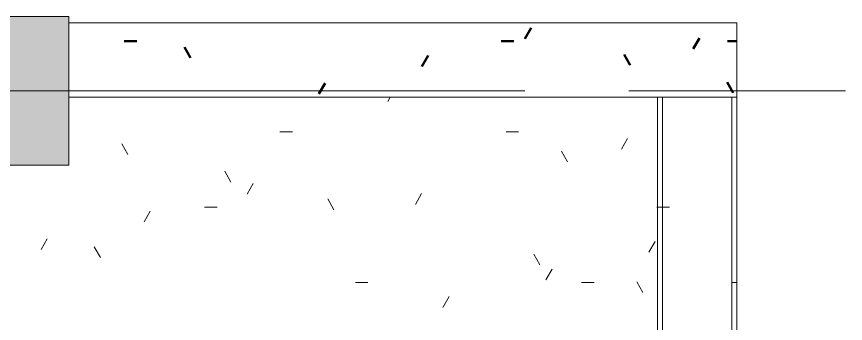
# Model space of a CAD drawing. Header units: millimetres. Extents: x -76261 to 649593, y -304265 to 60256.
# Drawn here: x 32789 to 36139, y -7540 to -6300 of the extents above; entities that cross this region are included whole.
import ezdxf

# ---------------------------------------------------------------- set-up
doc = ezdxf.new("R2010")
doc.units = ezdxf.units.MM
doc.header["$LTSCALE"] = 2000
doc.header["$MEASUREMENT"] = 0
doc.linetypes.add('Centre', pattern=[6.9, 4, -0.7, 1.5, -0.7])
doc.layers.get('0').update_dxf_attribs({"linetype": 'CONTINUOUS'})
for name, color, linetype, lineweight in [('A-GENM', 8, 'CONTINUOUS', 15), ('A-WALL', 8, 'CONTINUOUS', 15), ('A-WALL-PATT', 8, 'CONTINUOUS', 50), ('S-GRID', 14, 'CONTINUOUS', 15), ('S-STRS', 8, 'CONTINUOUS', 15)]:
    doc.layers.add(name, color=color, linetype=linetype, lineweight=lineweight)
pattern_1 = [(0, (87192.53, 42001.64), (1219.2, 304.8), [50.292, -864.108, 50.292, -864.108, -4876.8]), (0, (87192.53, 42001.64), (1219.2, 304.8), [-1828.8, 50.292, -1778.508, 50.292, -864.108, -2133.6]), (0, (87192.53, 42001.64), (1219.2, 304.8), [-4572, 50.292, -559.308, 50.292, -1473.708]), (120, (87649.73, 42154.04), (-873.5645, 903.4582), [50.292, -864.108, 50.292, -864.108, -4876.8]), (120, (87649.73, 42154.04), (-873.5645, 903.4582), [-1828.8, 50.292, -1778.508, 50.292, -864.108, -2133.6]), (120, (87649.73, 42154.04), (-873.5645, 903.4582), [-4572, 50.292, -559.308, 50.292, -1473.708]), (240, (87802.13, 42763.64), (-345.6355, -1208.2582), [50.292, -864.108, 50.292, -864.108, -4876.8]), (240, (87802.13, 42763.64), (-345.6355, -1208.2582), [-1828.8, 50.292, -1778.508, 50.292, -864.108, -2133.6]), (240, (87802.13, 42763.64), (-345.6355, -1208.2582), [-4572, 50.292, -559.308, 50.292, -1473.708])]

# ---------------------------------------------------------------- blocks, each defined once
blk = doc.blocks.new('Basic Wall _ TƯỜNG 250 SÂN VƯỜN - ___-10621568-1st  FLOOR PLAN')
at = {"layer": 'A-WALL-PATT'}
h = blk.add_hatch(dxfattribs=at)
h.set_pattern_fill('FP_8', color=256, style=0, pattern_type=2)
h.set_pattern_definition([(0, (0, 0), (1219.2, 304.8), [50.292, -864.108, 50.292, -864.108, -4876.8]), (0, (0, 0), (1219.2, 304.8), [-1828.8, 50.292, -1778.508, 50.292, -864.108, -2133.6]), (0, (0, 0), (1219.2, 304.8), [-4572, 50.292, -559.308, 50.292, -1473.708]), (120, (457.2, 152.4), (-873.5645, 903.4582), [50.292, -864.108, 50.292, -864.108, -4876.8]), (120, (457.2, 152.4), (-873.5645, 903.4582), [-1828.8, 50.292, -1778.508, 50.292, -864.108, -2133.6]), (120, (457.2, 152.4), (-873.5645, 903.4582), [-4572, 50.292, -559.308, 50.292, -1473.708]), (240, (609.6, 762), (-345.6355, -1208.2582), [50.292, -864.108, 50.292, -864.108, -4876.8]), (240, (609.6, 762), (-345.6355, -1208.2582), [-1828.8, 50.292, -1778.508, 50.292, -864.108, -2133.6]), (240, (609.6, 762), (-345.6355, -1208.2582), [-4572, 50.292, -559.308, 50.292, -1473.708])])
h.paths.add_polyline_path([(-53112.6, -48626.6), (-51492.5, -48626.6), (-51492.5, -48326.6), (-54192.5, -48326.6), (-54192.5, -48626.6)], flags=0)
at = {"layer": 'A-WALL'}
for p, q in [((-51492.5, -48326.6), (-54192.5, -48326.6)), ((-51492.5, -48326.6), (-51492.5, -48626.6)), ((-54192.5, -48626.6), (-51492.5, -48626.6))]:
    blk.add_line(p, q, dxfattribs=at)
blk = doc.blocks.new('Generic Models 2 - Generic Models 2-10631144-1st  FLOOR PLAN')
at = {"layer": 'A-GENM'}
h = blk.add_hatch(color=256, dxfattribs=at)
h.paths.add_polyline_path([(-54192.5, -52901.6), (-54192.5, -52301.6), (-54492.5, -52301.6), (-54492.5, -52901.6), (-54302.9, -52901.6)], flags=0)
h.paths.add_polyline_path([(-54192.5, -48901.6), (-54192.5, -48301.6), (-54492.5, -48301.6), (-54492.5, -48901.6), (-54302.9, -48901.6)], flags=0)
for p, q in [((-54192.5, -48301.6), (-54492.5, -48301.6)), ((-54492.5, -48301.6), (-54492.5, -48901.6)), ((-54192.5, -48901.6), (-54192.5, -48301.6)), ((-54492.5, -48901.6), (-54192.5, -48901.6)), ((-54192.5, -52301.6), (-54492.5, -52301.6)), ((-54492.5, -52301.6), (-54492.5, -52901.6)), ((-54192.5, -52901.6), (-54192.5, -52301.6)), ((-54492.5, -52901.6), (-54192.5, -52901.6))]:
    blk.add_line(p, q, dxfattribs=at)
blk = doc.blocks.new('Xrexf_Office')
at = {"layer": 'S-STRS'}
h = blk.add_hatch(dxfattribs=at)
h.set_pattern_fill('FP_8', color=256, style=0, pattern_type=2)
h.set_pattern_definition(pattern_1)
h.paths.add_polyline_path([(33000, -10575), (35400, -10575), (35400, -6625), (33000, -6625), (33000, -6900), (32700, -6900), (32700, -10300), (33000, -10300)], flags=0)
h = blk.add_hatch(dxfattribs=at)
h.set_pattern_fill('FP_8', color=256, style=0, pattern_type=2)
h.set_pattern_definition(pattern_1)
h.paths.add_polyline_path([(35400, -10575), (35700, -10575), (35700, -6625), (35400, -6625), (35400, -8600.1)], flags=0)
at = {"layer": 'S-GRID', "linetype": 'Centre', "ltscale": 0.3}
blk.add_line((-4816.9, -6600), (36139, -6600), dxfattribs=at)
at = {"layer": 'S-STRS'}
for p, q in [((35380, -10575), (35380, -6625)), ((35400, -10575), (35400, -6625)), ((35680, -10575), (35680, -6625)), ((35700, -10575), (35700, -6625))]:
    blk.add_line(p, q, dxfattribs=at)
at = {"layer": 'A-GENM'}
blk.add_blockref('Generic Models 2 - Generic Models 2-10631144-1st  FLOOR PLAN', (87192.5, 42001.6), dxfattribs=at)
at = {"layer": 'A-WALL'}
blk.add_blockref('Basic Wall _ TƯỜNG 250 SÂN VƯỜN - ___-10621568-1st  FLOOR PLAN', (87192.5, 42001.6), dxfattribs=at)

msp = doc.modelspace()

# ---------------------------------------------------------------- block references
at = {"linetype": 'ByBlock'}
msp.add_blockref('Xrexf_Office', (0, 0), dxfattribs=at)

doc.saveas('drawing.dxf')
